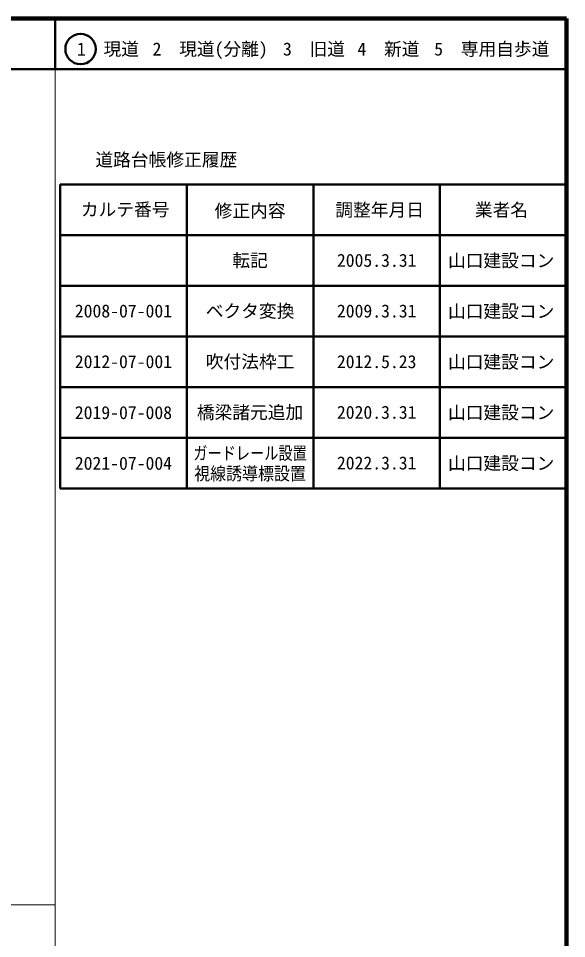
# Model space of a CAD drawing. Units: millimetres on the paper, enlarged 1000 times. Extents: x 40000 to 680000, y 20000 to 380000.
# Drawn here: x 571761 to 680000, y 198357 to 380000 of the extents above; entities that cross this region are included whole.
import ezdxf
from ezdxf.enums import TextEntityAlignment as Align

# ---------------------------------------------------------------- set-up
doc = ezdxf.new("R2010")
doc.units = ezdxf.units.MM
doc.header["$LTSCALE"] = 1000
for name, color, linetype, lineweight in [('M-TTL', 2, 'Continuous', 140), ('M-TTL-BAND', 7, 'Continuous', 13), ('M-TTL-FRAM', 2, 'Continuous', 50), ('M-TTL-LINE', 7, 'Continuous', 50)]:
    doc.layers.add(name, color=color, linetype=linetype, lineweight=lineweight)
doc.layers.add('M-TTL-TXT', color=7, linetype='Continuous')
doc.styles.add('ＭＳ ゴシック', font='')
doc.styles.get('ＭＳ ゴシック').set_extended_font_data('MS Gothic')

msp = doc.modelspace()

# ---------------------------------------------------------------- linework, layer by layer
at = {"layer": 'M-TTL'}
for p, q in [((680000, 380000), (40000, 380000)), ((680000, 20000), (680000, 380000))]:
    msp.add_line(p, q, dxfattribs=at)
at = {"layer": 'M-TTL-BAND'}
for p, q in [((579000, 20000), (579000, 370000)), ((40000, 205000), (579000, 205000))]:
    msp.add_line(p, q, dxfattribs=at)
at = {"layer": 'M-TTL-FRAM'}
for p, q in [((580000, 347197), (580000, 287197)), ((580000, 347197), (680000, 347197)), ((580000, 287197), (680000, 287197))]:
    msp.add_line(p, q, dxfattribs=at)
at = {"layer": 'M-TTL-LINE'}
for p, q in [((579000, 380000), (579000, 370000)), ((40000, 370000), (680000, 370000)), ((605000, 347197), (605000, 287197)), ((630000, 347197), (630000, 287197)), ((655000, 347197), (655000, 287197)), ((580000, 337197), (680000, 337197)), ((580000, 327197), (680000, 327197)), ((580000, 317197), (680000, 317197)), ((580000, 307197), (680000, 307197)), ((580000, 297197), (680000, 297197))]:
    msp.add_line(p, q, dxfattribs=at)
msp.add_circle((584031, 373958), 3000, dxfattribs=at)

# ---------------------------------------------------------------- texts
at = {"layer": 'M-TTL-TXT', "style": 'ＭＳ ゴシック'}
for s, p in [('1\u3000現道', (589448, 373958)), ('2\u3000現道(分離)', (609619, 373958)), ('3\u3000旧道', (630121, 373958)), ('4\u3000新道', (644824, 373958)), ('5\u3000専用自歩道', (665228, 373958)), ('道路台帳修正履歴', (600968, 352113)), ('カルテ番号', (592839, 342277)), ('修正内容', (617509, 342023)), ('調整年月日', (643089, 342197)), ('業者名', (667134, 342197)), ('転記', (617500, 332245)), ('2005.3.31', (642500, 332245)), ('山口建設コン', (667077, 332189)), ('2008-07-001', (592500, 322245)), ('ベクタ変換', (617500, 322245)), ('2009.3.31', (642500, 322245)), ('山口建設コン', (667077, 322189)), ('2012-07-001', (592500, 312245)), ('吹付法枠工', (617500, 312245)), ('2012.5.23', (642500, 312245)), ('山口建設コン', (667077, 312189)), ('2019-07-008', (592500, 302189)), ('橋梁諸元追加', (617500, 302245)), ('2020.3.31', (642500, 302245)), ('山口建設コン', (667077, 302189)), ('2021-07-004', (592500, 292189)), ('2022.3.31', (642500, 292245)), ('山口建設コン', (667077, 292189))]:
    msp.add_text(s, height=2566, dxfattribs=at).set_placement(p, align=Align.MIDDLE_CENTER)
for s, width, p in [('ガードレール設置', 0.8, (617500, 294177)), ('視線誘導標設置', 0.9, (617500, 290147))]:
    msp.add_text(s, height=2566, dxfattribs=dict(at, width=width)).set_placement(p, align=Align.MIDDLE_CENTER)

doc.saveas('drawing.dxf')
